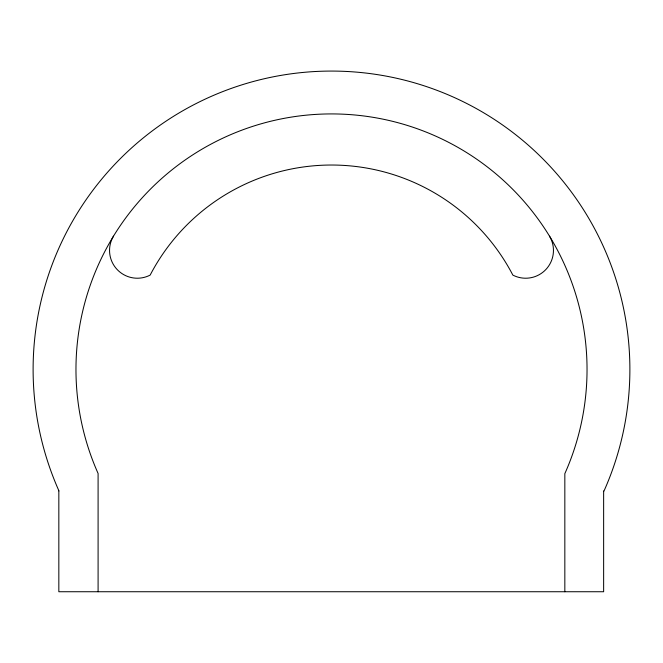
<?xml version="1.0" encoding="UTF-8"?>
<svg xmlns="http://www.w3.org/2000/svg" width="663" height="663" viewBox="0 0 663 663"><rect width="100%" height="100%" fill="white"/><g stroke="black" fill="none" stroke-linecap="round" stroke-linejoin="round"><path stroke-width="0.99" d="M603.637 490.96L603.637 591.736L58.833 591.736L58.833 490.96M564.835 591.736L564.835 473.639A255.537 255.537 0 0 0 331.591 113.92A255.537 255.537 0 0 0 98.091 473.465L98.091 591.736M58.949 490.91A298.383 298.383 0 0 1 331.608 71.074A298.383 298.383 0 0 1 603.96 491.101M549.528 236.185A27.796 27.796 0 0 1 512.847 275.095A204.428 204.428 0 0 0 150.153 275.095A27.796 27.796 0 0 1 113.472 236.185"/></g></svg>
